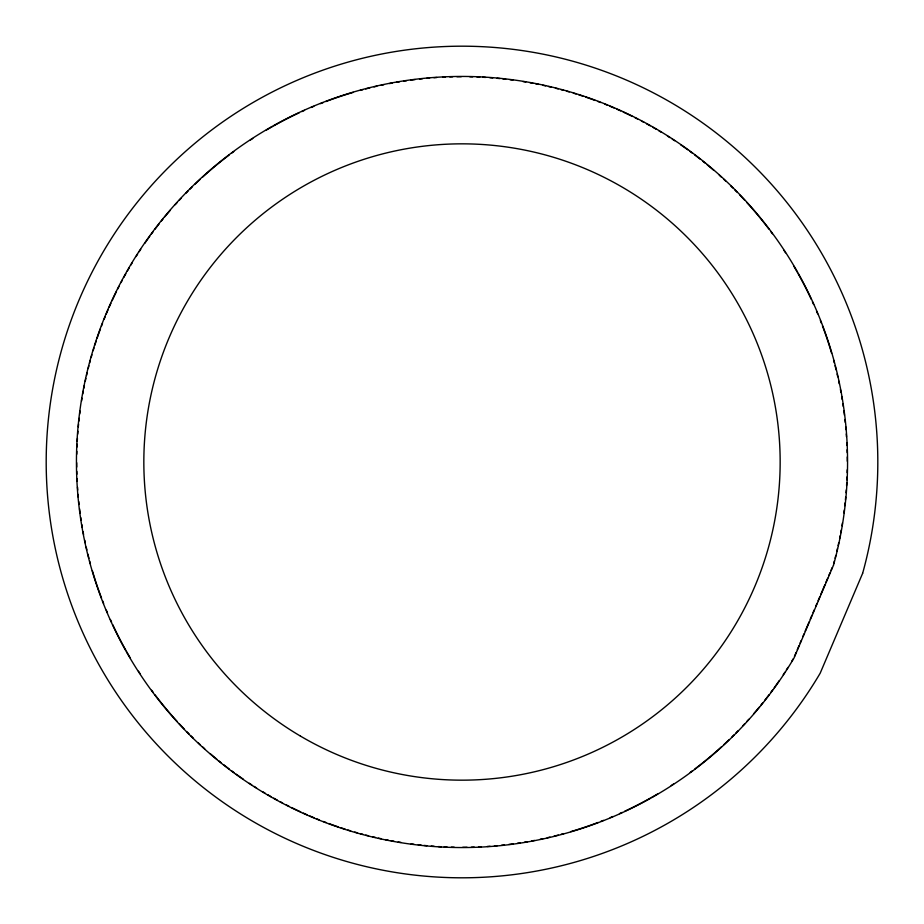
<?xml version="1.0" encoding="UTF-8"?>
<svg xmlns="http://www.w3.org/2000/svg" width="924" height="924" viewBox="0 0 924 924"><rect width="100%" height="100%" fill="white"/><g stroke="black" fill="none" stroke-linecap="round" stroke-linejoin="round"><path stroke-width="1.39" d="M794.455 656.363L796.153 652.39M797.273 649.745L798.96 645.772M800.092 643.127L801.212 640.471M802.898 636.497L804.03 633.852M805.151 631.207L809.101 621.933M810.221 619.276L811.907 615.303M813.039 612.658L814.159 610.013M815.846 606.04L816.978 603.384M818.098 600.739L819.784 596.765M820.916 594.12L824.855 584.846M825.975 582.201L827.673 578.228M828.793 575.571L829.925 572.926M831.046 570.281L832.178 567.625M847.216 469.808A385.296 385.296 0 0 1 847.146 472.661M847.008 476.957A385.296 385.296 0 0 1 846.881 479.822M846.742 482.698A385.296 385.296 0 0 1 846.569 485.574M846.28 489.893A385.296 385.296 0 0 1 846.061 492.769M845.691 497.089A385.296 385.296 0 0 1 845.414 499.965M845.125 502.841A385.296 385.296 0 0 1 844.802 505.717M844.282 510.036A385.296 385.296 0 0 1 843.912 512.912M842.445 522.949A385.296 385.296 0 0 1 841.972 525.802M841.233 530.087A385.296 385.296 0 0 1 840.713 532.929M840.17 535.77A385.296 385.296 0 0 1 839.604 538.611M838.715 542.838A385.296 385.296 0 0 1 838.103 545.657M837.467 548.463A385.296 385.296 0 0 1 836.809 551.27M835.793 555.451A385.296 385.296 0 0 1 835.088 558.223M834.36 560.995A385.296 385.296 0 0 1 833.621 563.744M793.173 658.916A385.296 385.296 0 0 1 791.706 661.365M787.941 667.451A385.296 385.296 0 0 1 786.405 669.877M784.846 672.291A385.296 385.296 0 0 1 783.263 674.705M779.221 680.676A385.296 385.296 0 0 1 774.22 687.756M772.522 690.101A385.296 385.296 0 0 1 770.789 692.434M769.057 694.744A385.296 385.296 0 0 1 764.622 700.473M762.82 702.748A385.296 385.296 0 0 1 760.995 705M759.158 707.241A385.296 385.296 0 0 1 753.557 713.882M748.786 719.299A385.296 385.296 0 0 1 746.858 721.436M744.906 723.561A385.296 385.296 0 0 1 742.942 725.663M737.987 730.849A385.296 385.296 0 0 1 735.989 732.894M733.968 734.915A385.296 385.296 0 0 1 731.935 736.925M728.874 739.905A385.296 385.296 0 0 1 723.665 744.813M721.552 746.754A385.296 385.296 0 0 1 694.906 768.93M692.584 770.674A385.296 385.296 0 0 1 690.263 772.406M673.631 783.968A385.296 385.296 0 0 1 671.217 785.539M657.773 793.855A385.296 385.296 0 0 1 651.582 797.424M650.346 798.117A385.296 385.296 0 0 1 624.774 811.226M622.152 812.439A385.296 385.296 0 0 1 619.507 813.628M612.878 816.527A385.296 385.296 0 0 1 610.21 817.648M603.488 820.373A385.296 385.296 0 0 1 600.796 821.424M598.082 822.464A385.296 385.296 0 0 1 570.72 831.635M563.825 833.598A385.296 385.296 0 0 1 561.076 834.337M558.315 835.065A385.296 385.296 0 0 1 554.157 836.105M549.988 837.109A385.296 385.296 0 0 1 547.193 837.756M542.989 838.68A385.296 385.296 0 0 1 540.17 839.281M534.522 840.413A385.296 385.296 0 0 1 531.681 840.944M527.419 841.695A385.296 385.296 0 0 1 524.566 842.18M520.281 842.861A385.296 385.296 0 0 1 517.417 843.289M513.109 843.889A385.296 385.296 0 0 1 508.789 844.444M504.481 844.94A385.296 385.296 0 0 1 501.593 845.252M497.274 845.679A385.296 385.296 0 0 1 494.386 845.934M490.055 846.269A385.296 385.296 0 0 1 487.179 846.465M481.416 846.8A385.296 385.296 0 0 1 478.528 846.938M474.22 847.1A385.296 385.296 0 0 1 471.344 847.181M467.047 847.262A385.296 385.296 0 0 1 462.751 847.296M454.192 847.216A385.296 385.296 0 0 1 451.339 847.146M447.043 847.008A385.296 385.296 0 0 1 444.178 846.881M441.302 846.742A385.296 385.296 0 0 1 438.426 846.569M434.107 846.28A385.296 385.296 0 0 1 431.231 846.061M426.911 845.691A385.296 385.296 0 0 1 424.035 845.414M421.159 845.125A385.296 385.296 0 0 1 418.283 844.802M413.964 844.282A385.296 385.296 0 0 1 411.088 843.912M401.051 842.445A385.296 385.296 0 0 1 398.198 841.972M393.913 841.233A385.296 385.296 0 0 1 391.071 840.713M388.23 840.17A385.296 385.296 0 0 1 385.389 839.604M381.162 838.715A385.296 385.296 0 0 1 378.343 838.103M375.537 837.467A385.296 385.296 0 0 1 372.73 836.809M368.549 835.793A385.296 385.296 0 0 1 365.777 835.088M363.005 834.36A385.296 385.296 0 0 1 360.256 833.621M357.507 832.859A385.296 385.296 0 0 1 354.758 832.074M350.646 830.849A385.296 385.296 0 0 1 347.909 830.018M345.16 829.151A385.296 385.296 0 0 1 341.06 827.823M338.334 826.911A385.296 385.296 0 0 1 328.805 823.538M326.091 822.533A385.296 385.296 0 0 1 323.388 821.494M319.346 819.911A385.296 385.296 0 0 1 316.655 818.826M313.975 817.728A385.296 385.296 0 0 1 309.967 816.031M307.311 814.876A385.296 385.296 0 0 1 303.338 813.108M300.704 811.907A385.296 385.296 0 0 1 291.568 807.553M288.981 806.259A385.296 385.296 0 0 1 286.405 804.954M282.571 802.968A385.296 385.296 0 0 1 280.03 801.616M277.5 800.253A385.296 385.296 0 0 1 273.735 798.174M271.252 796.765A385.296 385.296 0 0 1 267.533 794.617M265.084 793.173A385.296 385.296 0 0 1 262.635 791.706M256.549 787.941A385.296 385.296 0 0 1 254.123 786.405M251.709 784.846A385.296 385.296 0 0 1 249.295 783.263M243.324 779.221A385.296 385.296 0 0 1 236.244 774.22M233.899 772.522A385.296 385.296 0 0 1 231.566 770.789M229.256 769.057A385.296 385.296 0 0 1 223.527 764.622M221.252 762.82A385.296 385.296 0 0 1 219 760.995M216.759 759.158A385.296 385.296 0 0 1 210.118 753.557M204.701 748.786A385.296 385.296 0 0 1 202.564 746.858M200.439 744.906A385.296 385.296 0 0 1 198.337 742.942M193.151 737.987A385.296 385.296 0 0 1 191.106 735.989M189.085 733.968A385.296 385.296 0 0 1 187.075 731.935M184.095 728.874A385.296 385.296 0 0 1 179.187 723.665M177.246 721.552A385.296 385.296 0 0 1 155.07 694.906M153.326 692.584A385.296 385.296 0 0 1 151.594 690.263M140.032 673.631A385.296 385.296 0 0 1 138.461 671.217M130.145 657.773A385.296 385.296 0 0 1 126.576 651.582M125.883 650.346A385.296 385.296 0 0 1 112.774 624.774M111.561 622.152A385.296 385.296 0 0 1 110.372 619.507M107.473 612.878A385.296 385.296 0 0 1 106.352 610.21M103.627 603.488A385.296 385.296 0 0 1 102.576 600.796M101.536 598.082A385.296 385.296 0 0 1 92.365 570.72M90.402 563.825A385.296 385.296 0 0 1 89.663 561.076M88.935 558.315A385.296 385.296 0 0 1 87.895 554.157M86.891 549.988A385.296 385.296 0 0 1 86.244 547.193M85.32 542.989A385.296 385.296 0 0 1 84.719 540.17M83.587 534.522A385.296 385.296 0 0 1 83.056 531.681M82.305 527.419A385.296 385.296 0 0 1 81.82 524.566M81.139 520.281A385.296 385.296 0 0 1 80.711 517.417M80.111 513.109A385.296 385.296 0 0 1 79.556 508.789M79.06 504.481A385.296 385.296 0 0 1 78.748 501.593M78.321 497.274A385.296 385.296 0 0 1 78.066 494.386M77.731 490.055A385.296 385.296 0 0 1 77.535 487.179M77.2 481.416A385.296 385.296 0 0 1 77.062 478.528M76.9 474.22A385.296 385.296 0 0 1 76.819 471.344M76.738 467.047A385.296 385.296 0 0 1 76.704 462.751M76.784 454.192A385.296 385.296 0 0 1 76.854 451.339M76.992 447.043A385.296 385.296 0 0 1 77.119 444.178M77.258 441.302A385.296 385.296 0 0 1 77.431 438.426M77.72 434.107A385.296 385.296 0 0 1 77.939 431.231M78.309 426.911A385.296 385.296 0 0 1 78.586 424.035M78.875 421.159A385.296 385.296 0 0 1 79.198 418.283M79.718 413.964A385.296 385.296 0 0 1 80.088 411.088M81.555 401.051A385.296 385.296 0 0 1 82.028 398.198M82.767 393.913A385.296 385.296 0 0 1 83.287 391.071M83.83 388.23A385.296 385.296 0 0 1 84.396 385.389M85.285 381.162A385.296 385.296 0 0 1 85.897 378.343M86.533 375.537A385.296 385.296 0 0 1 87.191 372.73M88.207 368.549A385.296 385.296 0 0 1 88.912 365.777M89.64 363.005A385.296 385.296 0 0 1 90.379 360.256M91.141 357.507A385.296 385.296 0 0 1 91.926 354.758M93.151 350.646A385.296 385.296 0 0 1 93.982 347.909M94.849 345.16A385.296 385.296 0 0 1 96.177 341.06M97.089 338.334A385.296 385.296 0 0 1 100.462 328.805M101.467 326.091A385.296 385.296 0 0 1 102.506 323.388M104.089 319.346A385.296 385.296 0 0 1 105.174 316.655M106.272 313.975A385.296 385.296 0 0 1 107.969 309.967M109.124 307.311A385.296 385.296 0 0 1 110.892 303.338M112.093 300.704A385.296 385.296 0 0 1 116.447 291.568M117.741 288.981A385.296 385.296 0 0 1 119.046 286.405M121.032 282.571A385.296 385.296 0 0 1 122.384 280.03M123.747 277.5A385.296 385.296 0 0 1 125.826 273.735M127.235 271.252A385.296 385.296 0 0 1 129.383 267.533M130.827 265.084A385.296 385.296 0 0 1 132.294 262.635M136.059 256.549A385.296 385.296 0 0 1 137.595 254.123M139.154 251.709A385.296 385.296 0 0 1 140.737 249.295M144.779 243.324A385.296 385.296 0 0 1 149.78 236.244M151.478 233.899A385.296 385.296 0 0 1 153.211 231.566M154.943 229.256A385.296 385.296 0 0 1 159.378 223.527M161.18 221.252A385.296 385.296 0 0 1 163.005 219M164.842 216.759A385.296 385.296 0 0 1 170.443 210.118M175.213 204.701A385.296 385.296 0 0 1 177.142 202.564M179.094 200.439A385.296 385.296 0 0 1 181.058 198.337M186.013 193.151A385.296 385.296 0 0 1 188.011 191.106M190.032 189.085A385.296 385.296 0 0 1 192.065 187.075M195.126 184.095A385.296 385.296 0 0 1 200.335 179.187M202.448 177.246A385.296 385.296 0 0 1 229.094 155.07M231.416 153.326A385.296 385.296 0 0 1 233.737 151.594M250.369 140.032A385.296 385.296 0 0 1 252.783 138.461M266.228 130.145A385.296 385.296 0 0 1 272.418 126.576M273.654 125.883A385.296 385.296 0 0 1 299.226 112.774M301.848 111.561A385.296 385.296 0 0 1 304.493 110.372M311.122 107.473A385.296 385.296 0 0 1 313.79 106.352M320.512 103.627A385.296 385.296 0 0 1 323.204 102.576M325.918 101.536A385.296 385.296 0 0 1 353.28 92.365M360.175 90.402A385.296 385.296 0 0 1 362.924 89.663M365.685 88.935A385.296 385.296 0 0 1 369.843 87.895M374.012 86.891A385.296 385.296 0 0 1 376.807 86.244M381.011 85.32A385.296 385.296 0 0 1 383.83 84.719M389.478 83.587A385.296 385.296 0 0 1 392.319 83.056M396.581 82.305A385.296 385.296 0 0 1 399.434 81.82M403.719 81.139A385.296 385.296 0 0 1 406.583 80.711M410.891 80.111A385.296 385.296 0 0 1 415.211 79.556M419.519 79.06A385.296 385.296 0 0 1 422.407 78.748M426.726 78.321A385.296 385.296 0 0 1 429.614 78.066M433.945 77.731A385.296 385.296 0 0 1 436.821 77.535M442.584 77.2A385.296 385.296 0 0 1 445.472 77.062M449.78 76.9A385.296 385.296 0 0 1 452.656 76.819M456.953 76.738A385.296 385.296 0 0 1 461.249 76.704M469.808 76.784A385.296 385.296 0 0 1 472.661 76.854M476.957 76.992A385.296 385.296 0 0 1 479.822 77.119M482.698 77.258A385.296 385.296 0 0 1 485.574 77.431M489.893 77.72A385.296 385.296 0 0 1 492.769 77.939M497.089 78.309A385.296 385.296 0 0 1 499.965 78.586M502.841 78.875A385.296 385.296 0 0 1 505.717 79.198M510.036 79.718A385.296 385.296 0 0 1 512.912 80.088M522.949 81.555A385.296 385.296 0 0 1 525.802 82.028M530.087 82.767A385.296 385.296 0 0 1 532.929 83.287M535.77 83.83A385.296 385.296 0 0 1 538.611 84.396M542.838 85.285A385.296 385.296 0 0 1 545.657 85.897M548.463 86.533A385.296 385.296 0 0 1 551.27 87.191M555.451 88.207A385.296 385.296 0 0 1 558.223 88.912M560.995 89.64A385.296 385.296 0 0 1 563.744 90.379M566.493 91.141A385.296 385.296 0 0 1 569.242 91.926M573.354 93.151A385.296 385.296 0 0 1 576.091 93.982M578.84 94.849A385.296 385.296 0 0 1 582.94 96.177M585.666 97.089A385.296 385.296 0 0 1 595.195 100.462M597.909 101.467A385.296 385.296 0 0 1 600.612 102.506M604.654 104.089A385.296 385.296 0 0 1 607.345 105.174M610.025 106.272A385.296 385.296 0 0 1 614.033 107.969M616.689 109.124A385.296 385.296 0 0 1 620.662 110.892M623.296 112.093A385.296 385.296 0 0 1 632.432 116.447M635.019 117.741A385.296 385.296 0 0 1 637.595 119.046M641.429 121.032A385.296 385.296 0 0 1 643.97 122.384M646.5 123.747A385.296 385.296 0 0 1 650.265 125.826M652.748 127.235A385.296 385.296 0 0 1 656.467 129.383M658.916 130.827A385.296 385.296 0 0 1 661.365 132.294M667.451 136.059A385.296 385.296 0 0 1 669.877 137.595M672.291 139.154A385.296 385.296 0 0 1 674.705 140.737M680.676 144.779A385.296 385.296 0 0 1 687.756 149.78M690.101 151.478A385.296 385.296 0 0 1 692.434 153.211M694.744 154.943A385.296 385.296 0 0 1 700.473 159.378M702.748 161.18A385.296 385.296 0 0 1 705 163.005M707.241 164.842A385.296 385.296 0 0 1 713.882 170.443M719.299 175.213A385.296 385.296 0 0 1 721.436 177.142M723.561 179.094A385.296 385.296 0 0 1 725.663 181.058M730.849 186.013A385.296 385.296 0 0 1 732.894 188.011M734.915 190.032A385.296 385.296 0 0 1 736.925 192.065M739.905 195.126A385.296 385.296 0 0 1 744.813 200.335M746.754 202.448A385.296 385.296 0 0 1 768.93 229.094M770.674 231.416A385.296 385.296 0 0 1 772.406 233.737M783.968 250.369A385.296 385.296 0 0 1 785.539 252.783M793.855 266.228A385.296 385.296 0 0 1 797.424 272.418M798.117 273.654A385.296 385.296 0 0 1 811.226 299.226M812.439 301.848A385.296 385.296 0 0 1 813.628 304.493M816.527 311.122A385.296 385.296 0 0 1 817.648 313.79M820.373 320.512A385.296 385.296 0 0 1 821.424 323.204M822.464 325.918A385.296 385.296 0 0 1 831.635 353.28M833.598 360.175A385.296 385.296 0 0 1 834.337 362.924M835.065 365.685A385.296 385.296 0 0 1 836.105 369.843M837.109 374.012A385.296 385.296 0 0 1 837.756 376.807M838.68 381.011A385.296 385.296 0 0 1 839.281 383.83M840.413 389.478A385.296 385.296 0 0 1 840.944 392.319M841.695 396.581A385.296 385.296 0 0 1 842.18 399.434M842.861 403.719A385.296 385.296 0 0 1 843.289 406.583M843.889 410.891A385.296 385.296 0 0 1 844.444 415.211M844.94 419.519A385.296 385.296 0 0 1 845.252 422.407M845.679 426.726A385.296 385.296 0 0 1 845.934 429.614M846.269 433.945A385.296 385.296 0 0 1 846.465 436.821M846.8 442.584A385.296 385.296 0 0 1 846.938 445.472M847.1 449.78A385.296 385.296 0 0 1 847.181 452.656M847.262 456.953A385.296 385.296 0 0 1 847.296 461.249M833.494 565.188L794.12 657.819A385.551 385.551 0 0 1 144.167 680.249A385.551 385.551 0 0 1 398.521 81.705A385.551 385.551 0 0 1 833.494 565.188M862.646 573.296L820.189 673.192A415.823 415.823 0 0 1 119.219 697.377A415.823 415.823 0 0 1 393.543 51.859A415.823 415.823 0 0 1 862.646 573.296M300.404 736.07A318.156 318.156 0 0 0 780.145 464.911A318.156 318.156 0 0 0 305.451 185.019A318.156 318.156 0 0 0 300.404 736.07"/></g></svg>
